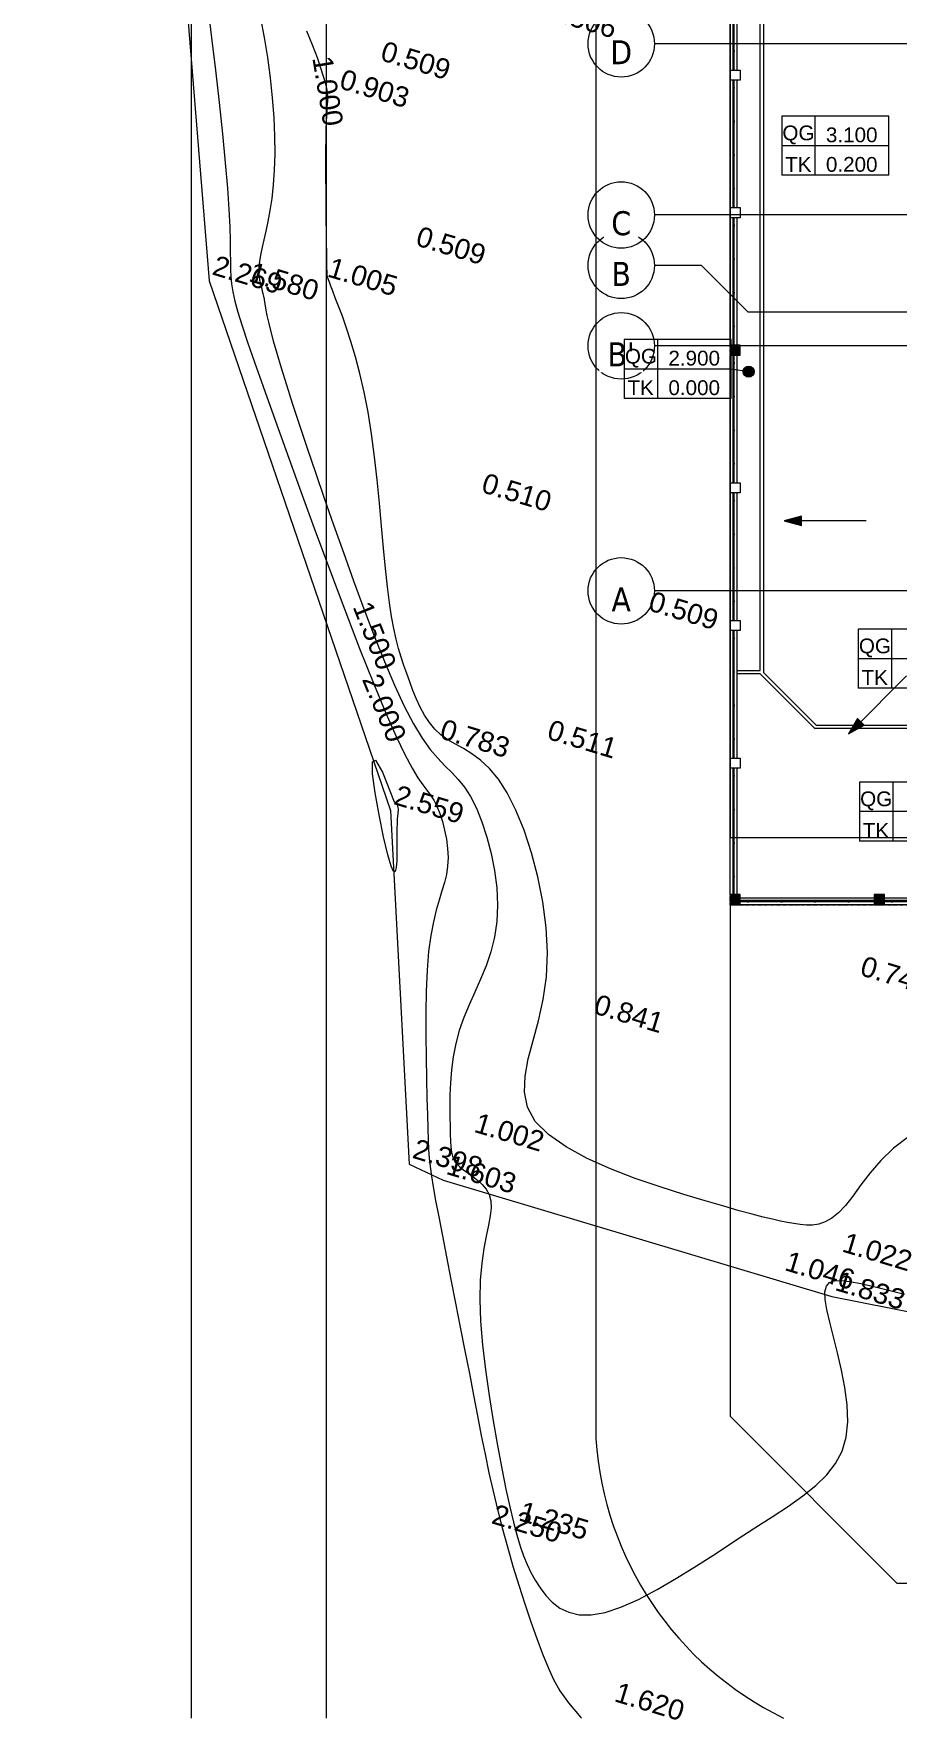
# Model space of a CAD drawing. Header units: millimetres. Extents: x -24439 to 198341, y -52871 to 149926.
# Drawn here: x 5356 to 31087, y -16412 to 33837 of the extents above; entities that cross this region are included whole.
import ezdxf

# ---------------------------------------------------------------- set-up
doc = ezdxf.new("R2010")
doc.units = ezdxf.units.MM
for name, pattern in [('Double dash', [41.999998, 12, -6, 6, -6, 6, -6]), ('Grid Line', [22.225, 12.7, -3.175, 3.175, -3.175]), ('NET VAN', [1.06, 0.53, -0.53])]:
    doc.linetypes.add(name, pattern=pattern)
for name, color, linetype, lineweight in [('A-ANNO-NOTE', 131, 'Continuous', 9), ('A-DETL-GENF-2', 9, 'NET VAN', 9), ('A-FLOR', 192, 'Continuous', 9), ('A-FLOR-HRAL', 11, 'Continuous', 9), ('A-WALL', 113, 'Continuous', 9), ('C-PROP-LINE', 91, 'Double dash', 18), ('G-IMPT-1', 9, 'Continuous', 9), ('G-IMPT-6', 7, 'Continuous', 9), ('S-COLS', 52, 'Continuous', 9), ('S-COLS-1', 254, 'Continuous', 5), ('S-COLS-3', 9, 'Continuous', 9), ('S-COLS-4', 52, 'Continuous', 18), ('S-GRID', 1, 'Continuous', 9), ('S-GRID-1', 1, 'Grid Line', 9), ('S-GRID-IDEN', 1, 'Continuous', 9)]:
    doc.layers.add(name, color=color, linetype=linetype, lineweight=lineweight)
doc.styles.add('Arial_1', font='arial_0.ttf', dxfattribs={"height": 600})
doc.styles.add('Arial_6', font='arial_0.ttf', dxfattribs={"height": 2})
doc.styles.add('Arial_7', font='arial_0.ttf', dxfattribs={"height": 440})
doc.styles.add('Tahoma_B', font='tahomabd_0.ttf', dxfattribs={"height": 715})
pattern_1 = [(180, (609.6, 0), (-2e-15, -13), []), (270, (609.6, 0), (76, 5e-15), [])]

# ---------------------------------------------------------------- blocks, each defined once
blk = doc.blocks.new('M_Concrete-Rectangular-Column2 - 300x300-2025389-TKCS_MB ĐỊNH VỊ CAO ĐỘ THIẾT KẾ')
at = {"layer": 'S-COLS-3'}
blk.add_hatch(color=256, dxfattribs=at).paths.add_polyline_path([(150, -150), (150, 150), (-150, 150), (-150, -150)])
at = {"layer": 'S-COLS-4'}
for p, q in [((150, 150), (-150, 150)), ((-150, 150), (-150, -150)), ((150, -150), (150, 150)), ((-150, -150), (150, -150))]:
    blk.add_line(p, q, dxfattribs=at)
blk = doc.blocks.new('NBS_CLDPhysicalSecuritySystems_MtlMeshPnlFncngSym_CLDModsecSecurusS3_InfillPanel - NBS_CLDPhysicalSecuritySystems_MtlMeshPnlFncngSym_CLDModsecSecurusS2_InfillPanel-2369324-TKCS_MB ĐỊNH VỊ CAO ĐỘ THIẾT KẾ')
at = {"layer": 'A-FLOR-HRAL'}
h = blk.add_hatch(dxfattribs=at)
h.set_pattern_fill('FP_6', color=256, style=0, pattern_type=2)
h.set_pattern_definition(pattern_1)
h.paths.add_polyline_path([(0, 6), (0, -6), (3800, -6), (3800, 6), (1717, 6)])
for p, q in [((218, 27), (0, 27)), ((0, 6), (3800, 6)), ((214, 6), (214, 23)), ((254, 6), (214, 6)), ((218, 27), (250, 27)), ((1218, 27), (250, 27)), ((254, 23), (254, 6)), ((1214, 6), (1214, 23)), ((1254, 6), (1214, 6)), ((1218, 27), (1250, 27)), ((2218, 27), (1250, 27)), ((1254, 23), (1254, 6)), ((2214, 6), (2214, 23)), ((2254, 6), (2214, 6)), ((2218, 27), (2250, 27)), ((3218, 27), (2250, 27)), ((2254, 23), (2254, 6)), ((3214, 6), (3214, 23)), ((3254, 6), (3214, 6)), ((3218, 27), (3250, 27)), ((3800, 27), (3250, 27)), ((3254, 23), (3254, 6)), ((3800, -6), (0, -6)), ((214, -11), (214, -6)), ((214, -6), (254, -6)), ((254, -11), (214, -11)), ((254, -6), (254, -11)), ((1214, -11), (1214, -6)), ((1214, -6), (1254, -6)), ((1254, -11), (1214, -11)), ((1254, -6), (1254, -11)), ((2214, -11), (2214, -6)), ((2214, -6), (2254, -6)), ((2254, -11), (2214, -11)), ((2254, -6), (2254, -11)), ((3214, -11), (3214, -6)), ((3214, -6), (3254, -6)), ((3254, -11), (3214, -11)), ((3254, -6), (3254, -11))]:
    blk.add_line(p, q, dxfattribs=at)
for centre, start, end in [((218, 23), 90, 180), ((250, 23), 0, 90), ((1218, 23), 90, 180), ((1250, 23), 0, 90), ((2218, 23), 90, 180), ((2250, 23), 0, 90), ((3218, 23), 90, 180), ((3250, 23), 0, 90)]:
    blk.add_arc(centre, 4, start, end, dxfattribs=at)
blk = doc.blocks.new('NBS_CLDPhysicalSecuritySystems_MtlMeshPnlFncngSym_CLDModsecSecurusS3_InfillPanel - NBS_CLDPhysicalSecuritySystems_MtlMeshPnlFncngSym_CLDModsecSecurusS2_InfillPanel-2369388-TKCS_MB ĐỊNH VỊ CAO ĐỘ THIẾT KẾ')
at = {"layer": 'A-FLOR-HRAL'}
h = blk.add_hatch(dxfattribs=at)
h.set_pattern_fill('FP_6', color=256, style=0, pattern_type=2)
h.set_pattern_definition(pattern_1)
h.paths.add_polyline_path([(3768, 6), (0, 6), (0, -6), (3768, -6)])
for p, q in [((218, 27), (0, 27)), ((0, 6), (3768, 6)), ((214, 6), (214, 23)), ((254, 6), (214, 6)), ((218, 27), (250, 27)), ((1218, 27), (250, 27)), ((254, 23), (254, 6)), ((1214, 6), (1214, 23)), ((1254, 6), (1214, 6)), ((1218, 27), (1250, 27)), ((2218, 27), (1250, 27)), ((1254, 23), (1254, 6)), ((2214, 6), (2214, 23)), ((2254, 6), (2214, 6)), ((2218, 27), (2250, 27)), ((3218, 27), (2250, 27)), ((2254, 23), (2254, 6)), ((3214, 6), (3214, 23)), ((3254, 6), (3214, 6)), ((3218, 27), (3250, 27)), ((3768, 27), (3250, 27)), ((3254, 23), (3254, 6)), ((3768, -6), (0, -6)), ((214, -11), (214, -6)), ((214, -6), (254, -6)), ((254, -11), (214, -11)), ((254, -6), (254, -11)), ((1214, -11), (1214, -6)), ((1214, -6), (1254, -6)), ((1254, -11), (1214, -11)), ((1254, -6), (1254, -11)), ((2214, -11), (2214, -6)), ((2214, -6), (2254, -6)), ((2254, -11), (2214, -11)), ((2254, -6), (2254, -11)), ((3214, -11), (3214, -6)), ((3214, -6), (3254, -6)), ((3254, -11), (3214, -11)), ((3254, -6), (3254, -11))]:
    blk.add_line(p, q, dxfattribs=at)
for centre, start, end in [((218, 23), 90, 180), ((250, 23), 0, 90), ((1218, 23), 90, 180), ((1250, 23), 0, 90), ((2218, 23), 90, 180), ((2250, 23), 0, 90), ((3218, 23), 90, 180), ((3250, 23), 0, 90)]:
    blk.add_arc(centre, 4, start, end, dxfattribs=at)
blk = doc.blocks.new('NBS_CLDPhysicalSecuritySystems_MtlMeshPnlFncngSym_CLDModsecSecurusS3_InfillPanel - NBS_CLDPhysicalSecuritySystems_MtlMeshPnlFncngSym_CLDModsecSecurusS2_InfillPanel-2369396-TKCS_MB ĐỊNH VỊ CAO ĐỘ THIẾT KẾ')
at = {"layer": 'A-FLOR-HRAL'}
for p, q in [((218, 27), (0, 27)), ((4000, 6), (0, 6)), ((214, 23), (214, 6)), ((250, 27), (218, 27)), ((1218, 27), (250, 27)), ((254, 6), (254, 23)), ((1214, 23), (1214, 6)), ((1250, 27), (1218, 27)), ((2218, 27), (1250, 27)), ((1254, 6), (1254, 23)), ((2214, 23), (2214, 6)), ((2250, 27), (2218, 27)), ((3218, 27), (2250, 27)), ((2254, 6), (2254, 23)), ((3214, 23), (3214, 6)), ((3250, 27), (3218, 27)), ((4000, 27), (3250, 27)), ((3254, 6), (3254, 23)), ((0, -6), (4000, -6)), ((214, -6), (214, -11)), ((214, -11), (254, -11)), ((254, -11), (254, -6)), ((1214, -6), (1214, -11)), ((1214, -11), (1254, -11)), ((1254, -11), (1254, -6)), ((2214, -6), (2214, -11)), ((2214, -11), (2254, -11)), ((2254, -11), (2254, -6)), ((3214, -6), (3214, -11)), ((3214, -11), (3254, -11)), ((3254, -11), (3254, -6))]:
    blk.add_line(p, q, dxfattribs=at)
for centre, start, end in [((218, 23), 90, 180), ((250, 23), 360, 90), ((1218, 23), 90, 180), ((1250, 23), 360, 90), ((2218, 23), 90, 180), ((2250, 23), 360, 90), ((3218, 23), 90, 180), ((3250, 23), 360, 90)]:
    blk.add_arc(centre, 4, start, end, dxfattribs=at)
blk = doc.blocks.new('Family - ___-1476882-TKCS_MB ĐỊNH VỊ CAO ĐỘ THIẾT KẾ')
at = {"layer": 'C-PROP-LINE'}
for q in [(26104, 77418), (134801, 7888)]:
    blk.add_line((26104, 7888), q, dxfattribs=at)
blk = doc.blocks.new('NCV_TKCS_251209_TONG THE HIEN TRANG SAN DUONG - NCV_TKCS_HIEN TRANG_251209a_dwg-1612995-TKCS_MB ĐỊNH VỊ CAO ĐỘ THIẾT KẾ')
at = {"layer": 'G-IMPT-1', "flags": 128}
blk.add_lwpolyline([(563620038, 1144994014), (563599986, 1145060590), (563591265, 1145065274), (563500590, 1145037963), (563495906, 1145029242), (563515959, 1144962666)], close=True, dxfattribs=at)
for points in [[(563523622, 1144955665), (563523292, 1144955211), (563523037, 1144954753), (563522838, 1144954305), (563522680, 1144953881), (563522545, 1144953496), (563522416, 1144953163), (563522280, 1144952893), (563522134, 1144952682), (563521979, 1144952522), (563521816, 1144952405), (563521645, 1144952322), (563521468, 1144952266), (563521284, 1144952229), (563521096, 1144952202), (563520902, 1144952179), (563520690, 1144952158), (563520450, 1144952140), (563520168, 1144952124), (563519832, 1144952112), (563519429, 1144952101), (563518948, 1144952093), (563518375, 1144952088), (563517706, 1144952088), (563516966, 1144952098), (563516186, 1144952128), (563515400, 1144952188), (563514641, 1144952286), (563513939, 1144952431), (563513329, 1144952631), (563512842, 1144952896), (563512500, 1144953232), (563512283, 1144953635), (563512162, 1144954099), (563512106, 1144954617), (563512083, 1144955185), (563512065, 1144955794), (563512021, 1144956441), (563511919, 1144957117), (563511738, 1144957815), (563511485, 1144958522), (563511172, 1144959220), (563510815, 1144959894), (563510427, 1144960527), (563510022, 1144961104), (563509615, 1144961608), (563509220, 1144962024), (563508848, 1144962341), (563508501, 1144962570), (563508175, 1144962731), (563507871, 1144962839), (563507586, 1144962914), (563507319, 1144962972), (563507067, 1144963031), (563506830, 1144963110), (563506606, 1144963221), (563506394, 1144963364), (563506192, 1144963532), (563506001, 1144963720), (563505820, 1144963923), (563505647, 1144964135), (563505483, 1144964351), (563505326, 1144964565), (563505174, 1144964775), (563505027, 1144964987), (563504879, 1144965212), (563504728, 1144965459), (563504571, 1144965740), (563504404, 1144966063), (563504225, 1144966439), (563504030, 1144966877), (563503816, 1144967384), (563503586, 1144967949), (563503342, 1144968556), (563503085, 1144969190), (563502818, 1144969835), (563502543, 1144970476), (563502263, 1144971099), (563501979, 1144971687), (563501695, 1144972228), (563501414, 1144972720), (563501141, 1144973163), (563500881, 1144973559), (563500639, 1144973907), (563500418, 1144974209), (563500223, 1144974465), (563500059, 1144974675), (563499929, 1144974841), (563499830, 1144974968), (563499758, 1144975063), (563499707, 1144975130), (563499674, 1144975176), (563499653, 1144975208), (563499641, 1144975230), (563499633, 1144975250), (563499625, 1144975272), (563499613, 1144975305), (563499596, 1144975356), (563499571, 1144975433), (563499535, 1144975543), (563499487, 1144975693), (563499425, 1144975892), (563499344, 1144976146), (563499245, 1144976460), (563499132, 1144976822), (563499009, 1144977216), (563498881, 1144977627), (563498754, 1144978040), (563498633, 1144978439), (563498522, 1144978808), (563498427, 1144979133), (563498352, 1144979401), (563498295, 1144979617), (563498251, 1144979789), (563498219, 1144979926), (563498195, 1144980036), (563498175, 1144980126), (563498156, 1144980206), (563498135, 1144980283), (563498109, 1144980366), (563498070, 1144980461), (563498014, 1144980576), (563497934, 1144980717), (563497824, 1144980890), (563497677, 1144981102), (563497487, 1144981360), (563497249, 1144981671), (563496959, 1144982038)], [(563495525, 1144982012), (563495796, 1144981487), (563496058, 1144980943), (563496308, 1144980389), (563496541, 1144979834), (563496752, 1144979288), (563496939, 1144978760), (563497097, 1144978258), (563497222, 1144977791), (563497319, 1144977359), (563497391, 1144976961), (563497443, 1144976599), (563497480, 1144976271), (563497506, 1144975977), (563497524, 1144975717), (563497540, 1144975490), (563497558, 1144975295), (563497578, 1144975129), (563497599, 1144974990), (563497623, 1144974872), (563497649, 1144974772), (563497676, 1144974686), (563497706, 1144974612), (563497737, 1144974544), (563497771, 1144974481), (563497806, 1144974419), (563497843, 1144974358), (563497881, 1144974297), (563497920, 1144974235), (563497959, 1144974169), (563497999, 1144974099), (563498038, 1144974024), (563498079, 1144973941), (563498125, 1144973844), (563498183, 1144973727), (563498259, 1144973582), (563498359, 1144973403), (563498489, 1144973182), (563498655, 1144972914), (563498862, 1144972590), (563499116, 1144972206), (563499415, 1144971765), (563499755, 1144971271), (563500134, 1144970729), (563500547, 1144970145), (563500991, 1144969522), (563501463, 1144968865), (563501961, 1144968179), (563502478, 1144967472), (563503009, 1144966756), (563503542, 1144966048), (563504070, 1144965363), (563504584, 1144964719), (563505074, 1144964130), (563505532, 1144963614), (563505949, 1144963185), (563506317, 1144962854), (563506644, 1144962605), (563506938, 1144962415), (563507206, 1144962264), (563507459, 1144962130), (563507703, 1144961990), (563507948, 1144961822), (563508201, 1144961606), (563508470, 1144961323), (563508746, 1144960980), (563509021, 1144960588), (563509284, 1144960157), (563509527, 1144959699), (563509739, 1144959223), (563509910, 1144958742), (563510032, 1144958265), (563510099, 1144957801), (563510117, 1144957351), (563510100, 1144956913), (563510059, 1144956485), (563510005, 1144956066), (563509951, 1144955652), (563509909, 1144955243), (563509889, 1144954837), (563509902, 1144954432), (563509943, 1144954033), (563510007, 1144953644), (563510087, 1144953270), (563510178, 1144952916), (563510274, 1144952586), (563510367, 1144952286), (563510453, 1144952020), (563510526, 1144951791), (563510590, 1144951597), (563510651, 1144951434), (563510712, 1144951299), (563510780, 1144951187), (563510859, 1144951095), (563510954, 1144951018), (563511070, 1144950954), (563511210, 1144950897), (563511368, 1144950843), (563511537, 1144950786), (563511708, 1144950719), (563511873, 1144950638), (563512025, 1144950537), (563512155, 1144950409), (563512256, 1144950250), (563512323, 1144950053), (563512365, 1144949815), (563512395, 1144949533), (563512424, 1144949203), (563512466, 1144948823), (563512532, 1144948387), (563512635, 1144947895), (563512788, 1144947340), (563512999, 1144946725), (563513259, 1144946064), (563513556, 1144945375), (563513878, 1144944677), (563514213, 1144943988), (563514547, 1144943325), (563514869, 1144942709), (563515165, 1144942156), (563515428, 1144941681), (563515660, 1144941278), (563515868, 1144940937), (563516058, 1144940647), (563516239, 1144940400), (563516415, 1144940183), (563516595, 1144939989), (563516784, 1144939805), (563516989, 1144939626), (563517213, 1144939461), (563517457, 1144939323), (563517723, 1144939224), (563518014, 1144939178), (563518331, 1144939198), (563518676, 1144939295), (563519052, 1144939484), (563519458, 1144939772), (563519889, 1144940146), (563520338, 1144940587), (563520797, 1144941079), (563521260, 1144941602), (563521718, 1144942138), (563522166, 1144942671), (563522595, 1144943181), (563522998, 1144943654), (563523368, 1144944096), (563523695, 1144944515), (563523973, 1144944918), (563524193, 1144945316), (563524347, 1144945716), (563524426, 1144946126), (563524424, 1144946557), (563524336, 1144947013), (563524176, 1144947485), (563523964, 1144947963), (563523718, 1144948435), (563523457, 1144948889), (563523201, 1144949315), (563522967, 1144949701), (563522776, 1144950035), (563522642, 1144950309), (563522570, 1144950527), (563522562, 1144950696), (563522618, 1144950825), (563522741, 1144950919), (563522932, 1144950986), (563523192, 1144951033), (563523522, 1144951068), (563523921, 1144951096), (563524373, 1144951120), (563524858, 1144951140)], [(563493924, 1144981870), (563494297, 1144981023), (563494683, 1144980138), (563495064, 1144979247), (563495428, 1144978384), (563495759, 1144977580), (563496042, 1144976870), (563496267, 1144976277), (563496439, 1144975791), (563496571, 1144975396), (563496671, 1144975075), (563496752, 1144974809), (563496823, 1144974582), (563496895, 1144974376), (563496979, 1144974174), (563497086, 1144973958), (563497225, 1144973713), (563497407, 1144973424), (563497641, 1144973075), (563497938, 1144972652), (563498308, 1144972138), (563498761, 1144971519), (563499308, 1144970779), (563499951, 1144969913), (563500670, 1144968948), (563501438, 1144967924), (563502229, 1144966880), (563503014, 1144965853), (563503766, 1144964881), (563504460, 1144964005), (563505067, 1144963260), (563505567, 1144962676), (563505970, 1144962237), (563506290, 1144961917), (563506542, 1144961690), (563506742, 1144961529), (563506905, 1144961409), (563507047, 1144961304), (563507183, 1144961187), (563507325, 1144961038), (563507470, 1144960857), (563507615, 1144960650), (563507754, 1144960423), (563507882, 1144960180), (563507994, 1144959929), (563508085, 1144959675), (563508149, 1144959423), (563508185, 1144959177), (563508198, 1144958929), (563508199, 1144958668), (563508197, 1144958385), (563508200, 1144958069), (563508219, 1144957710), (563508263, 1144957297), (563508341, 1144956821), (563508459, 1144956276), (563508611, 1144955678), (563508788, 1144955048), (563508980, 1144954407), (563509177, 1144953776), (563509371, 1144953176), (563509551, 1144952628), (563509708, 1144952153), (563509837, 1144951765), (563509943, 1144951448), (563510038, 1144951180), (563510130, 1144950938), (563510230, 1144950700), (563510348, 1144950444), (563510494, 1144950147), (563510678, 1144949785), (563510907, 1144949345), (563511175, 1144948833), (563511474, 1144948266), (563511795, 1144947658), (563512130, 1144947026), (563512469, 1144946384), (563512805, 1144945748), (563513128, 1144945134), (563513433, 1144944552), (563513722, 1144944001), (563513999, 1144943475), (563514270, 1144942968), (563514540, 1144942474), (563514814, 1144941987), (563515096, 1144941502), (563515391, 1144941012), (563515703, 1144940514), (563516027, 1144940014), (563516358, 1144939519), (563516689, 1144939039), (563517015, 1144938581), (563517329, 1144938154), (563517626, 1144937764), (563517901, 1144937422), (563518155, 1144937128), (563518432, 1144936860), (563518783, 1144936588), (563519260, 1144936283), (563519284, 1144936270)], [(563477909, 1145017055), (563479434, 1145017500), (563480621, 1145018194), (563483800, 1145018020), (563486440, 1145016158), (563491108, 1145006311), (563492028, 1145000560), (563489652, 1144994364), (563492018, 1144985046), (563496311, 1144974071), (563506044, 1144960520), (563509614, 1144950590), (563510716, 1144950421), (563522808, 1144950449), (563528209, 1144950975), (563530329, 1144950139), (563532948, 1144945767), (563535151, 1144944796), (563538854, 1144944906), (563543102, 1144947462), (563554002, 1144952794), (563557988, 1144953785), (563568232, 1144955626), (563576610, 1144958758)], [(563506069, 1144960795), (563506100, 1144960795), (563506130, 1144960784), (563506158, 1144960764), (563506183, 1144960738), (563506206, 1144960707), (563506226, 1144960672), (563506242, 1144960637), (563506254, 1144960602), (563506262, 1144960569), (563506268, 1144960532), (563506276, 1144960484), (563506288, 1144960420), (563506307, 1144960333), (563506336, 1144960217), (563506377, 1144960064), (563506434, 1144959869), (563506506, 1144959632), (563506583, 1144959377), (563506650, 1144959135), (563506693, 1144958939), (563506699, 1144958819), (563506651, 1144958807), (563506538, 1144958934), (563506344, 1144959231), (563506068, 1144959709), (563505751, 1144960294), (563505449, 1144960893), (563505216, 1144961411), (563505107, 1144961754), (563505176, 1144961829), (563505479, 1144961540), (563506069, 1144960795)]]:
    blk.add_lwpolyline(points, dxfattribs=at)
at = {"layer": 'G-IMPT-6', "char_height": 600, "width": 2511.85, "attachment_point": 1, "line_spacing_factor": 0.941778, "style": 'Arial_1'}
for s, insert in [('0.506', (563503659, 1144985052)), ('0.509', (563499269, 1144982437)), ('0.903', (563498337, 1144981283)), ('0.509', (563501867, 1144977458)), ('1.005', (563499618, 1144975810)), ('2.269', (563496311, 1144974878)), ('1.580', (563497409, 1144975003)), ('0.510', (563505861, 1144970983)), ('0.509', (563511639, 1144969044)), ('0.511', (563509854, 1144964509)), ('0.783', (563506786, 1144963605)), ('2.559', (563506044, 1144961327)), ('0.746', (563520813, 1144960458)), ('0.841', (563513543, 1144957076)), ('1.002', (563511151, 1144952667)), ('1.022', (563522678, 1144952417)), ('2.398', (563509614, 1144951397)), ('1.603', (563510716, 1144951228)), ('1.046', (563521201, 1144951392)), ('1.833', (563522808, 1144951256)), ('2.250', (563515013, 1144941652)), ('1.235', (563515759, 1144941969)), ('1.620', (563520044, 1144937629))]:
    blk.add_mtext(s, dxfattribs=dict(at, insert=insert))
at = {"layer": 'G-IMPT-6', "char_height": 600, "width": 2511.85, "attachment_point": 2, "line_spacing_factor": 0.941778, "style": 'Arial_1'}
for s, insert, rotation in [('1.000', (563498341, 1144980641), 296.1094), ('1.500', (563504324, 1144965562), 308.5642), ('2.000', (563505218, 1144963585), 309.2005)]:
    blk.add_mtext(s, dxfattribs=dict(at, insert=insert, rotation=rotation))
blk = doc.blocks.new('NCV_TKCS_251209_TONG THE HIEN TRANG SAN DUONG - NCV_TKCS_251209_TONG THE HIEN TRANG SAN DUONG-1605292-TKCS_MB ĐỊNH VỊ CAO ĐỘ THIẾT KẾ')
at = {"rotation": 343.2379237072182}
blk.add_blockref('NCV_TKCS_251209_TONG THE HIEN TRANG SAN DUONG - NCV_TKCS_HIEN TRANG_251209a_dwg-1612995-TKCS_MB ĐỊNH VỊ CAO ĐỘ THIẾT KẾ', (-869777548, -933796959), dxfattribs=at)
blk = doc.blocks.new('Grid - M_Grid Head - Circle-353313-TKCS_MB ĐỊNH VỊ CAO ĐỘ THIẾT KẾ')
at = {"layer": 'S-GRID-IDEN'}
blk.add_circle((0, 0), 4.5, dxfattribs=at)
blk = doc.blocks.new('GHI CHU CAO DO THIET KE - GHI CHÚ CAO ĐỘ THIẾT KẾ-1513209-TKCS_MB ĐỊNH VỊ CAO ĐỘ THIẾT KẾ')
at = {"layer": 'A-ANNO-NOTE'}
for p, q in [((0, 8), (0, 0)), ((14.5, 8), (0, 8)), ((4.5, 8), (4.5, 0)), ((14.5, 0), (14.5, 8)), ((14.5, 4), (0, 4)), ((14.5, 0), (0, 0))]:
    blk.add_line(p, q, dxfattribs=at)
at = {"layer": 'A-ANNO-NOTE', "char_height": 2, "attachment_point": 5, "line_spacing_factor": 0.936439, "style": 'Arial_6'}
for s, insert, width in [('\\pt0.5,1,1.5,2,2.5,3,3.5,4,4.5,5,5.5,6,6.5,7,7.5,8,8.5,9,9.5,10,10.5,11,11.5,12,12.5,13,13.5,14,14.5,15,15.5,16;QG', (2.26, 5.46), 4.63), ('\\pt0.5,1,1.5,2,2.5,3,3.5,4,4.5,5,5.5,6,6.5,7,7.5,8,8.5,9,9.5,10,10.5,11,11.5,12,12.5,13,13.5,14,14.5,15,15.5,16;TK', (2.23, 1.46), 4.5)]:
    blk.add_mtext(s, dxfattribs=dict(at, insert=insert, width=width))
blk = doc.blocks.new('MUI TEN_0_1 - Moc lat gach-1550039-TKCS_MB ĐỊNH VỊ CAO ĐỘ THIẾT KẾ')
at = {"layer": 'A-ANNO-NOTE'}
blk.add_hatch(color=256, dxfattribs=at).paths.add_polyline_path([(7.87, 1.45), (7.87, 2.7), (10.21, 2.07)])
for p, q in [((10.21, 2.07), (7.87, 2.7)), ((7.87, 2.7), (7.87, 1.45)), ((-0.9, 2.07), (9.1, 2.07)), ((7.87, 1.45), (10.21, 2.07))]:
    blk.add_line(p, q, dxfattribs=at)

msp = doc.modelspace()

# ---------------------------------------------------------------- hatches: boundary and pattern name
at = {"layer": 'A-ANNO-NOTE'}
h = msp.add_hatch(color=256, dxfattribs=at)
edge = h.paths.add_edge_path()
edge.add_arc((26660.8, 23767.5), 165, 0, 360)
at = {"layer": 'S-COLS-1'}
for points in [[(26103.5, 7888.2), (26403.5, 7888.2), (26403.5, 8188.2), (26103.5, 8188.2)], [(30403.5, 7888.2), (30703.5, 7888.2), (30703.5, 8188.2), (30403.5, 8188.2)]]:
    msp.add_hatch(color=256, dxfattribs=at).paths.add_polyline_path(points)

# ---------------------------------------------------------------- linework, layer by layer
at = {"layer": 'A-ANNO-NOTE'}
msp.add_line((26660.8, 23767.5), (26141.8, 23847.5), dxfattribs=at)
msp.add_circle((26660.8, 23767.5), 165, dxfattribs=at)
at = {"layer": 'A-FLOR'}
for p, q in [((22103.5, 80001.3), (22103.5, -8023.3)), ((14081.4, -16345.5), (14081.4, 79336.3)), ((10052.8, -16345.5), (10052.8, 77336.3)), ((26103.5, 7888.2), (26103.5, -7352)), ((26103.5, -7352), (31070.8, -12330.8)), ((31070.8, -12330.8), (129768.7, -12330.8))]:
    msp.add_line(p, q, dxfattribs=at)
msp.add_arc((32081.4, -7358.3), 10000, 183.81298, 243.99125, dxfattribs=at)
at = {"layer": 'A-WALL'}
for p, q in [((27003.5, 14861.2), (27003.5, 40386.3)), ((27103.5, 40386.3), (27103.5, 14802.6)), ((26103.5, 32756.3), (26103.5, 36556.3)), ((26303.5, 36556.3), (26303.5, 32756.3)), ((26103.5, 28656.3), (26103.5, 32456.3)), ((26303.5, 32456.3), (26303.5, 28656.3)), ((26103.5, 24556.3), (26103.5, 28356.3)), ((26303.5, 28356.3), (26303.5, 24556.3)), ((26103.5, 20456.3), (26103.5, 24256.3)), ((26303.5, 24256.3), (26303.5, 20456.3)), ((26103.5, 16356.3), (26103.5, 20156.3)), ((26303.5, 20156.3), (26303.5, 16356.3)), ((26103.5, 12256.3), (26103.5, 16056.3)), ((26303.5, 16056.3), (26303.5, 12256.3)), ((26303.5, 14861.2), (27003.5, 14861.2)), ((27003.5, 14761.2), (26303.5, 14761.2)), ((28627.7, 13136.9), (27003.5, 14761.2)), ((27103.5, 14802.6), (28669.1, 13236.9)), ((36802.6, 13136.9), (28627.7, 13136.9)), ((28669.1, 13236.9), (34379.8, 13236.9)), ((26103.5, 8188.2), (26103.5, 11956.3)), ((26303.5, 11956.3), (26303.5, 8188.2)), ((26403.5, 8088.2), (30403.5, 8088.2)), ((30703.5, 8088.2), (34703.5, 8088.2)), ((30403.5, 7888.2), (26403.5, 7888.2)), ((34703.5, 7888.2), (30703.5, 7888.2))]:
    msp.add_line(p, q, dxfattribs=at)
at = {"layer": 'S-COLS'}
for p, q in [((26103.5, 32456.3), (26103.5, 32756.3)), ((26103.5, 32756.3), (26403.5, 32756.3)), ((26403.5, 32756.3), (26403.5, 32456.3)), ((26403.5, 32456.3), (26103.5, 32456.3)), ((26103.5, 28356.3), (26103.5, 28656.3)), ((26103.5, 28656.3), (26403.5, 28656.3)), ((26403.5, 28656.3), (26403.5, 28356.3)), ((26403.5, 28356.3), (26103.5, 28356.3)), ((26103.5, 20156.3), (26103.5, 20456.3)), ((26103.5, 20456.3), (26403.5, 20456.3)), ((26403.5, 20156.3), (26103.5, 20156.3)), ((26403.5, 20456.3), (26403.5, 20156.3)), ((26103.5, 16056.3), (26103.5, 16356.3)), ((26103.5, 16356.3), (26403.5, 16356.3)), ((26403.5, 16356.3), (26403.5, 16056.3)), ((26403.5, 16056.3), (26103.5, 16056.3)), ((26103.5, 11956.3), (26103.5, 12256.3)), ((26103.5, 12256.3), (26403.5, 12256.3)), ((26403.5, 12256.3), (26403.5, 11956.3)), ((26403.5, 11956.3), (26103.5, 11956.3))]:
    msp.add_line(p, q, dxfattribs=at)
at = {"layer": 'S-COLS-4'}
for p, q in [((26403.5, 8188.2), (26103.5, 8188.2)), ((26103.5, 8188.2), (26103.5, 7888.2)), ((26403.5, 7888.2), (26403.5, 8188.2)), ((30703.5, 8188.2), (30403.5, 8188.2)), ((30403.5, 8188.2), (30403.5, 7888.2)), ((30703.5, 7888.2), (30703.5, 8188.2)), ((26103.5, 7888.2), (26403.5, 7888.2)), ((30403.5, 7888.2), (30703.5, 7888.2))]:
    msp.add_line(p, q, dxfattribs=at)
at = {"layer": 'S-GRID'}
for p, q in [((25248.8, 26933.9), (23851.8, 26933.9)), ((26645.8, 25536.9), (25248.8, 26933.9))]:
    msp.add_line(p, q, dxfattribs=at)
at = {"layer": 'S-GRID-1'}
for p, q in [((29351.8, 33536.9), (23851.8, 33536.9)), ((131551.8, 33536.9), (29351.8, 33536.9)), ((29351.8, 28436.9), (23851.8, 28436.9)), ((131551.8, 28436.9), (29351.8, 28436.9)), ((32145.8, 25536.9), (26645.8, 25536.9)), ((29351.8, 24536.9), (23851.8, 24536.9)), ((131551.8, 24536.9), (29351.8, 24536.9)), ((29351.8, 17236.9), (23851.8, 17236.9)), ((131551.8, 17236.9), (29351.8, 17236.9))]:
    msp.add_line(p, q, dxfattribs=at)

# ---------------------------------------------------------------- block references
at = {"layer": 'A-ANNO-NOTE', "xscale": 220, "yscale": 220, "zscale": 220}
for p in [(27645.1, 29620.5), (29923.8, 14336), (29961.4, 9779.9)]:
    msp.add_blockref('GHI CHU CAO DO THIET KE - GHI CHÚ CAO ĐỘ THIẾT KẾ-1513209-TKCS_MB ĐỊNH VỊ CAO ĐỘ THIẾT KẾ', p, dxfattribs=at)
for p, rotation in [((29963.2, 19782.6), 180), ((30904.7, 14883.6), 225)]:
    msp.add_blockref('MUI TEN_0_1 - Moc lat gach-1550039-TKCS_MB ĐỊNH VỊ CAO ĐỘ THIẾT KẾ', p, dxfattribs=dict(at, rotation=rotation))
at = {"layer": 'A-DETL-GENF-2'}
msp.add_blockref('NCV_TKCS_251209_TONG THE HIEN TRANG SAN DUONG - NCV_TKCS_251209_TONG THE HIEN TRANG SAN DUONG-1605292-TKCS_MB ĐỊNH VỊ CAO ĐỘ THIẾT KẾ', (26103.5, 9888.2), dxfattribs=at)
at = {"layer": 'A-FLOR-HRAL'}
for name, p, rotation in [('NBS_CLDPhysicalSecuritySystems_MtlMeshPnlFncngSym_CLDModsecSecurusS3_InfillPanel - NBS_CLDPhysicalSecuritySystems_MtlMeshPnlFncngSym_CLDModsecSecurusS2_InfillPanel-2369324-TKCS_MB ĐỊNH VỊ CAO ĐỘ THIẾT KẾ', (26203.5, 36556.3), 269.9999999999999), ('NBS_CLDPhysicalSecuritySystems_MtlMeshPnlFncngSym_CLDModsecSecurusS3_InfillPanel - NBS_CLDPhysicalSecuritySystems_MtlMeshPnlFncngSym_CLDModsecSecurusS2_InfillPanel-2369324-TKCS_MB ĐỊNH VỊ CAO ĐỘ THIẾT KẾ', (26203.5, 32456.3), 269.9999999999999), ('NBS_CLDPhysicalSecuritySystems_MtlMeshPnlFncngSym_CLDModsecSecurusS3_InfillPanel - NBS_CLDPhysicalSecuritySystems_MtlMeshPnlFncngSym_CLDModsecSecurusS2_InfillPanel-2369324-TKCS_MB ĐỊNH VỊ CAO ĐỘ THIẾT KẾ', (26203.5, 28356.3), 269.9999999999999), ('NBS_CLDPhysicalSecuritySystems_MtlMeshPnlFncngSym_CLDModsecSecurusS3_InfillPanel - NBS_CLDPhysicalSecuritySystems_MtlMeshPnlFncngSym_CLDModsecSecurusS2_InfillPanel-2369324-TKCS_MB ĐỊNH VỊ CAO ĐỘ THIẾT KẾ', (26203.5, 24256.3), 269.9999999999999), ('NBS_CLDPhysicalSecuritySystems_MtlMeshPnlFncngSym_CLDModsecSecurusS3_InfillPanel - NBS_CLDPhysicalSecuritySystems_MtlMeshPnlFncngSym_CLDModsecSecurusS2_InfillPanel-2369324-TKCS_MB ĐỊNH VỊ CAO ĐỘ THIẾT KẾ', (26203.5, 20156.3), 269.9999999999999), ('NBS_CLDPhysicalSecuritySystems_MtlMeshPnlFncngSym_CLDModsecSecurusS3_InfillPanel - NBS_CLDPhysicalSecuritySystems_MtlMeshPnlFncngSym_CLDModsecSecurusS2_InfillPanel-2369324-TKCS_MB ĐỊNH VỊ CAO ĐỘ THIẾT KẾ', (26203.5, 16056.3), 269.9999999999999), ('NBS_CLDPhysicalSecuritySystems_MtlMeshPnlFncngSym_CLDModsecSecurusS3_InfillPanel - NBS_CLDPhysicalSecuritySystems_MtlMeshPnlFncngSym_CLDModsecSecurusS2_InfillPanel-2369388-TKCS_MB ĐỊNH VỊ CAO ĐỘ THIẾT KẾ', (26203.5, 11956.3), 269.9999999999998)]:
    msp.add_blockref(name, p, dxfattribs=dict(at, rotation=rotation))
for p in [(26403.5, 7988.2), (30703.5, 7988.2)]:
    msp.add_blockref('NBS_CLDPhysicalSecuritySystems_MtlMeshPnlFncngSym_CLDModsecSecurusS3_InfillPanel - NBS_CLDPhysicalSecuritySystems_MtlMeshPnlFncngSym_CLDModsecSecurusS2_InfillPanel-2369396-TKCS_MB ĐỊNH VỊ CAO ĐỘ THIẾT KẾ', p, dxfattribs=at)
at = {"layer": 'C-PROP-LINE'}
msp.add_blockref('Family - ___-1476882-TKCS_MB ĐỊNH VỊ CAO ĐỘ THIẾT KẾ', (0, 0), dxfattribs=at)
at = {"layer": 'S-COLS', "rotation": 90.00000000000058}
msp.add_blockref('M_Concrete-Rectangular-Column2 - 300x300-2025389-TKCS_MB ĐỊNH VỊ CAO ĐỘ THIẾT KẾ', (26253.5, 24406.3), dxfattribs=at)
at = {"layer": 'S-GRID-IDEN', "xscale": 219.9999999999998, "yscale": 219.9999999999998, "zscale": 219.9999999999998, "rotation": 89.99999999999982}
for p in [(22861.8, 33536.9), (22861.8, 26933.9), (22861.8, 24536.9), (22861.8, 17236.9)]:
    msp.add_blockref('Grid - M_Grid Head - Circle-353313-TKCS_MB ĐỊNH VỊ CAO ĐỘ THIẾT KẾ', p, dxfattribs=at)

# ---------------------------------------------------------------- texts
at = {"layer": 'A-ANNO-NOTE', "char_height": 440, "width": 1586.2, "attachment_point": 5, "line_spacing_factor": 0.936439, "style": 'Arial_7'}
for s, insert in [('\\pt2794,5588,8382,11176,13970,16764,19558,22352,25146,27940,30734,33528,36322,39116,41910,44704,47498,50292,53086,55880,58674,61468,64262,67056,69850,72644,75438,78232,81026,83820,86614,89408;3.100', (29729.8, 30821.3)), ('\\pt2794,5588,8382,11176,13970,16764,19558,22352,25146,27940,30734,33528,36322,39116,41910,44704,47498,50292,53086,55880,58674,61468,64262,67056,69850,72644,75438,78232,81026,83820,86614,89408;0.200', (29729.8, 29941.3)), ('\\pt2794,5588,8382,11176,13970,16764,19558,22352,25146,27940,30734,33528,36322,39116,41910,44704,47498,50292,53086,55880,58674,61468,64262,67056,69850,72644,75438,78232,81026,83820,86614,89408;2.900', (25036.5, 24168.3)), ('\\pt2794,5588,8382,11176,13970,16764,19558,22352,25146,27940,30734,33528,36322,39116,41910,44704,47498,50292,53086,55880,58674,61468,64262,67056,69850,72644,75438,78232,81026,83820,86614,89408;0.000', (25036.5, 23288.3))]:
    msp.add_mtext(s, dxfattribs=dict(at, insert=insert))

# ---------------------------------------------------------------- next in the draw order: texts
at = {"layer": 'S-GRID-IDEN', "char_height": 715, "attachment_point": 5, "line_spacing_factor": 0.996129, "style": 'Tahoma_B', "bg_fill": 3, "box_fill_scale": 1.25, "bg_fill_color": 256, "bg_fill_true_color": 13158600, "bg_fill_transparency": 0}
for s, insert, width in [('\\pt2793.99835,5587.9967,8382.0022,11176.00055,13969.9989,16763.99725,19558.00275,22352.0011,25145.99945,27939.9978,30734.0033,33528.00165,36322,39115.99835,41909.9967,44704.0022,47498.00055,50291.9989,53085.99725,55880.00275,58674.0011,61467.99945,64261.9978,67056.0033,69850.00165,72644,75437.99835,78231.9967,81026.0022,83820.00055,86613.9989,89407.99725;D', (22859.8, 33284.9), 756.8), ('\\pt2793.99835,5587.9967,8382.0022,11176.00055,13969.9989,16763.99725,19558.00275,22352.0011,25145.99945,27939.9978,30734.0033,33528.00165,36322,39115.99835,41909.9967,44704.0022,47498.00055,50291.9989,53085.99725,55880.00275,58674.0011,61467.99945,64261.9978,67056.0033,69850.00165,72644,75437.99835,78231.9967,81026.0022,83820.00055,86613.9989,89407.99725;B', (22859.8, 26681.9), 684.2), ("\\pt2793.99835,5587.9967,8382.0022,11176.00055,13969.9989,16763.99725,19558.00275,22352.0011,25145.99945,27939.9978,30734.0033,33528.00165,36322,39115.99835,41909.9967,44704.0022,47498.00055,50291.9989,53085.99725,55880.00275,58674.0011,61467.99945,64261.9978,67056.0033,69850.00165,72644,75437.99835,78231.9967,81026.0022,83820.00055,86613.9989,89407.99725;B'", (22859.8, 24284.9), 946), ('\\pt2793.99835,5587.9967,8382.0022,11176.00055,13969.9989,16763.99725,19558.00275,22352.0011,25145.99945,27939.9978,30734.0033,33528.00165,36322,39115.99835,41909.9967,44704.0022,47498.00055,50291.9989,53085.99725,55880.00275,58674.0011,61467.99945,64261.9978,67056.0033,69850.00165,72644,75437.99835,78231.9967,81026.0022,83820.00055,86613.9989,89407.99725;A', (22859.8, 16984.9), 684.2)]:
    msp.add_mtext(s, dxfattribs=dict(at, insert=insert, width=width))

# ---------------------------------------------------------------- next in the draw order: block references
at = {"layer": 'A-ANNO-NOTE', "xscale": 220, "yscale": 220, "zscale": 220}
msp.add_blockref('GHI CHU CAO DO THIET KE - GHI CHÚ CAO ĐỘ THIẾT KẾ-1513209-TKCS_MB ĐỊNH VỊ CAO ĐỘ THIẾT KẾ', (22951.8, 22967.5), dxfattribs=at)
at = {"layer": 'S-GRID-IDEN', "xscale": 219.9999999999998, "yscale": 219.9999999999998, "zscale": 219.9999999999998, "rotation": 89.99999999999982}
msp.add_blockref('Grid - M_Grid Head - Circle-353313-TKCS_MB ĐỊNH VỊ CAO ĐỘ THIẾT KẾ', (22861.8, 28436.9), dxfattribs=at)

# ---------------------------------------------------------------- next in the draw order: texts
at = {"layer": 'S-GRID-IDEN', "insert": (22859.8, 28184.9), "char_height": 715, "width": 668.8, "attachment_point": 5, "line_spacing_factor": 0.996129, "style": 'Tahoma_B', "bg_fill": 3, "box_fill_scale": 1.25, "bg_fill_color": 256, "bg_fill_true_color": 13158600, "bg_fill_transparency": 0}
msp.add_mtext('\\pt2793.99835,5587.9967,8382.0022,11176.00055,13969.9989,16763.99725,19558.00275,22352.0011,25145.99945,27939.9978,30734.0033,33528.00165,36322,39115.99835,41909.9967,44704.0022,47498.00055,50291.9989,53085.99725,55880.00275,58674.0011,61467.99945,64261.9978,67056.0033,69850.00165,72644,75437.99835,78231.9967,81026.0022,83820.00055,86613.9989,89407.99725;C', dxfattribs=at)

doc.saveas('drawing.dxf')
